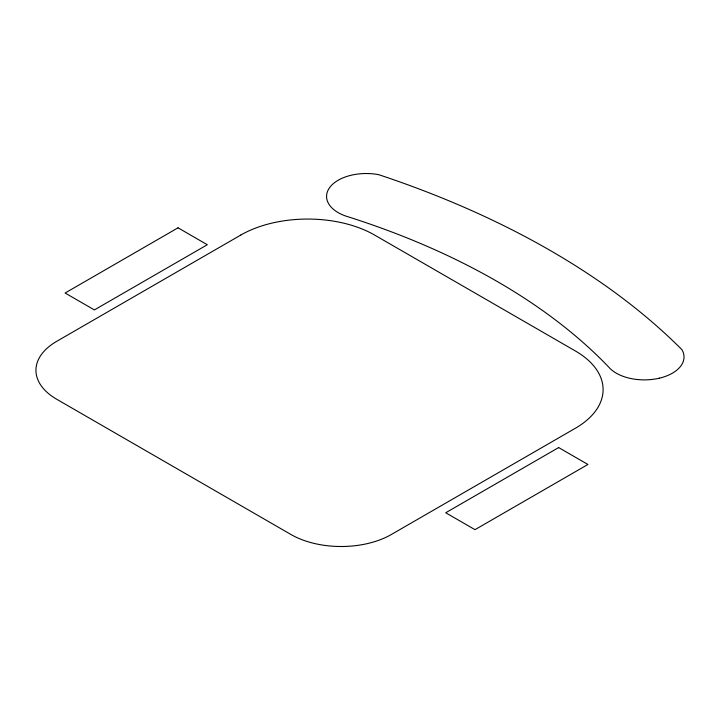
<?xml version="1.0" encoding="UTF-8"?>
<svg xmlns="http://www.w3.org/2000/svg" width="720" height="720" viewBox="0 0 720 720"><rect width="100%" height="100%" fill="white"/><g stroke="black" fill="none" stroke-linecap="round" stroke-linejoin="round"><path stroke-width="1.08" d="M178.029 227.817L65.106 293.022L94.383 309.924L207.306 244.728L178.029 227.817M240.768 235.062L56.736 341.316A70.983 40.977 0 0 0 56.736 399.267L290.961 534.501A70.983 40.977 0 0 0 391.347 534.501L575.379 428.247A94.644 54.639 0 0 0 575.379 350.973L374.616 235.062A94.644 54.639 0 0 0 240.768 235.062M558.648 447.57L445.716 512.766L474.993 529.668L587.925 464.472L558.648 447.57M659.52 378.144A39.681 22.905 0 0 0 681.984 349.74A823.347 475.353 0 0 0 378.801 174.699A39.681 22.905 0 0 0 329.589 187.659A39.681 22.905 0 0 0 348.507 216.918A663.201 382.896 0 0 1 608.85 367.227A39.681 22.905 0 0 0 659.52 378.144"/></g></svg>
